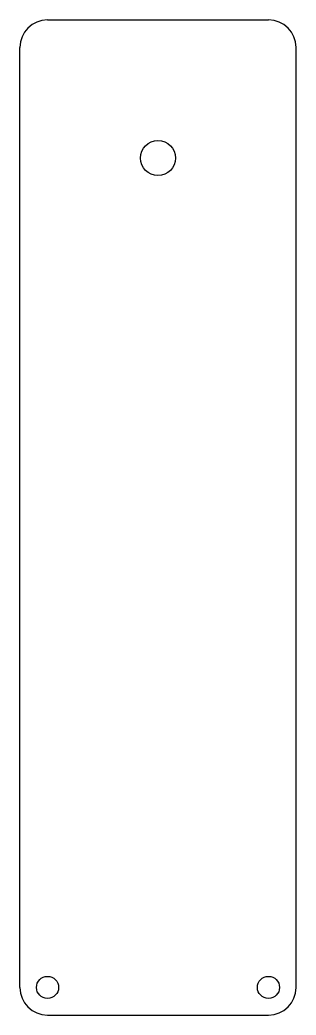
# Model space of a CAD drawing. Header units: millimetres. Extents: x 432 to 482, y 95 to 275.
import ezdxf

# ---------------------------------------------------------------- set-up
doc = ezdxf.new("R2010")
doc.units = ezdxf.units.MM
doc.layers.get('0').update_dxf_attribs({"lineweight": 25})

msp = doc.modelspace()

# ---------------------------------------------------------------- linework, layer by layer
for p, q in [((437.5, 275), (477.5, 275)), ((432.5, 100), (432.5, 270)), ((482.5, 100), (482.5, 270)), ((437.5, 95), (477.5, 95))]:
    msp.add_line(p, q)
for centre, radius in [((457.5, 250), 3.17), ((437.5, 100), 2), ((477.5, 100), 2)]:
    msp.add_circle(centre, radius)
for centre, start, end in [((437.5, 270), 90, 180), ((477.5, 270), 0, 90), ((437.5, 100), 180, 270), ((477.5, 100), 270, 0)]:
    msp.add_arc(centre, 5, start, end)

doc.saveas('drawing.dxf')
